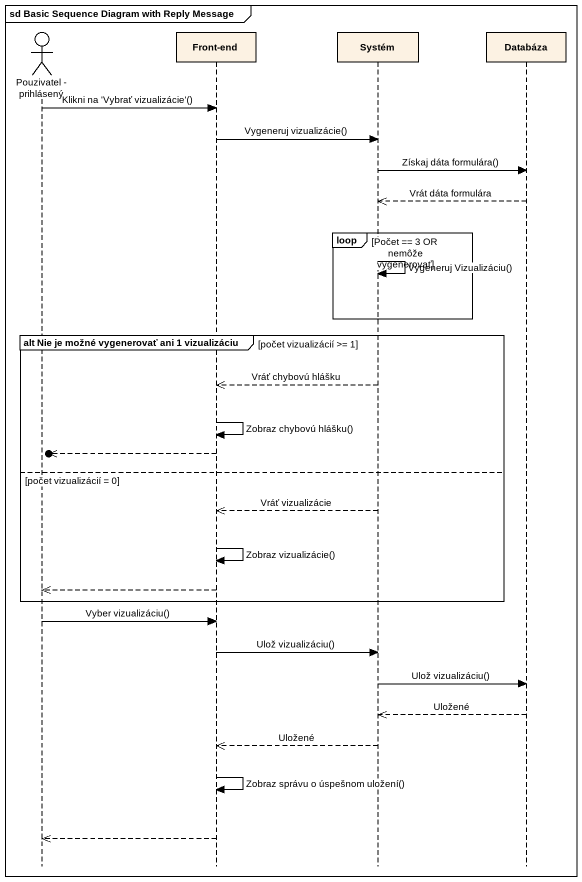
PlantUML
@startuml
mainframe sd Basic Sequence Diagram with Reply Message
hide footbox
actor "Pouzivatel - prihlásený" as Pouzivatel_prihlásený
participant "Front-end" as Front_end
participant Systém
participant Databáza

Pouzivatel_prihlásený -> Front_end : Klikni na 'Vybrať vizualizácie'()
Front_end -> Systém : Vygeneruj vizualizácie()
Systém -> Databáza : Získaj dáta formulára()
Databáza -->> Systém : Vrát dáta formulára
loop Počet == 3 OR nemôže vygenerovať
  Systém -> Systém : Vygeneruj Vizualizáciu()
end
group alt Nie je možné vygenerovať ani 1 vizualizáciu [počet vizualizácií >= 1]
  Systém -->> Front_end : Vráť chybovú hlášku
  Front_end -> Front_end : Zobraz chybovú hlášku()
  [o<<-- Front_end
else počet vizualizácií = 0
  Systém -->> Front_end : Vráť vizualizácie
  Front_end -> Front_end : Zobraz vizualizácie()
  Front_end -->> Pouzivatel_prihlásený
end
Pouzivatel_prihlásený -> Front_end : Vyber vizualizáciu()
Front_end -> Systém : Ulož vizualizáciu()
Systém -> Databáza : Ulož vizualizáciu()
Databáza -->> Systém : Uložené
Systém -->> Front_end : Uložené
Front_end -> Front_end : Zobraz správu o úspešnom uložení()
Front_end -->> Pouzivatel_prihlásený
@enduml
